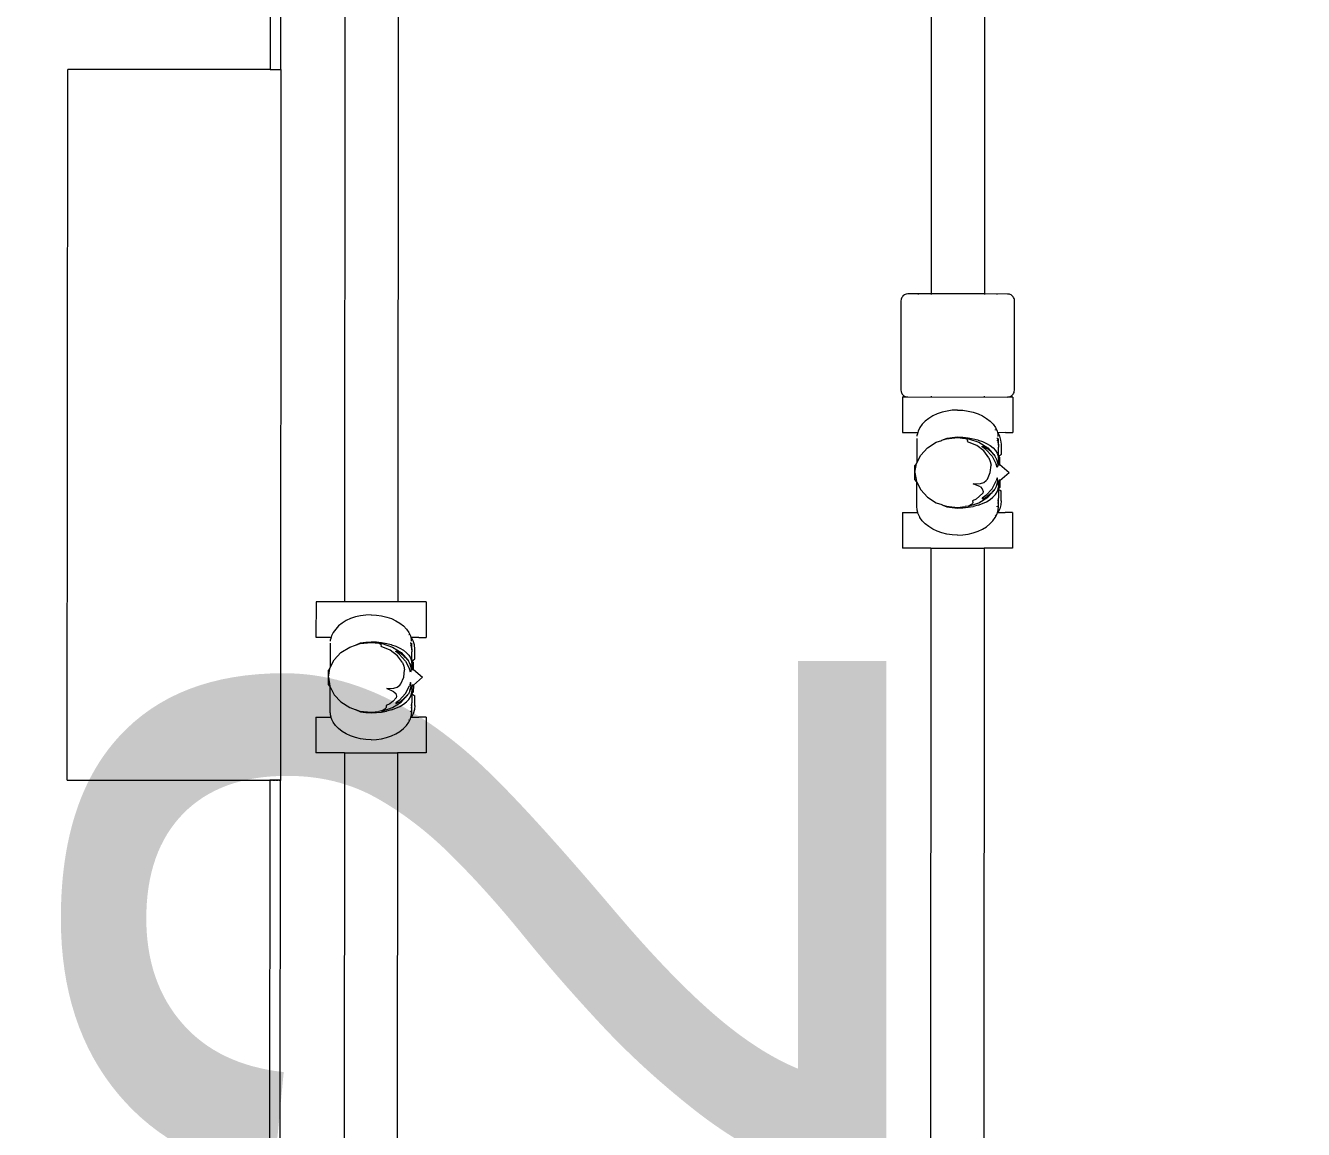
# Model space of a CAD drawing. Header units: inches. Extents: x 102655 to 148943, y 72248 to 114419.
# Drawn here: x 119462.5 to 119822.1, y 86255.5 to 86566.1 of the extents above; entities that cross this region are included whole.
import ezdxf

# ---------------------------------------------------------------- set-up
doc = ezdxf.new("R2010")
doc.units = ezdxf.units.IN
doc.layers.add('ceiling dim', color=8, linetype='Continuous', lineweight=5)
doc.layers.add('Furnitureee', color=8, linetype='Continuous', lineweight=5)
doc.styles.get("Standard").update_dxf_attribs({"font": 'arial.ttf'})

# ---------------------------------------------------------------- blocks, each defined once
blk = doc.blocks.new('baby foot pl')
at = {"color": 8}
for p, q in [((2.54494, 2.65248), (2.54494, 2.35448)), ((2.55994, 2.65248), (2.55994, 2.35448)), ((2.74294, 2.41748), (2.74297, 2.65248)), ((2.74594, 2.65248), (2.74594, 2.41748)), ((2.70994, 2.50048), (2.70994, 2.26773)), ((2.72494, 2.50048), (2.72494, 2.26773)), ((2.74297, 2.41748), (2.74294, 2.41748)), ((2.74294, 2.41748), (2.74294, 2.21748)), ((2.74592, 2.41748), (2.74297, 2.41748)), ((2.74594, 2.41748), (2.74592, 2.41748)), ((2.74594, 2.41748), (2.80294, 2.41748)), ((2.80294, 2.21748), (2.80294, 2.41748)), ((2.53644, 2.35248), (2.53651, 2.353)), ((2.53644, 2.32748), (2.53644, 2.35248)), ((2.53651, 2.353), (2.53659, 2.35325)), ((2.53659, 2.35325), (2.53671, 2.35348)), ((2.53671, 2.35348), (2.53686, 2.3537)), ((2.53686, 2.3537), (2.53703, 2.3539)), ((2.53703, 2.3539), (2.53723, 2.35407)), ((2.53723, 2.35407), (2.53744, 2.35421)), ((2.53744, 2.35421), (2.53768, 2.35433)), ((2.53768, 2.35433), (2.53792, 2.35441)), ((2.53792, 2.35441), (2.53844, 2.35448)), ((2.53844, 2.35448), (2.54494, 2.35448)), ((2.54144, 2.35441), (2.54144, 2.35433)), ((2.54494, 2.35448), (2.55994, 2.35448)), ((2.54494, 2.35441), (2.54494, 2.35433)), ((2.55994, 2.35448), (2.56644, 2.35448)), ((2.55994, 2.35441), (2.55994, 2.35433)), ((2.56344, 2.35433), (2.56344, 2.35441)), ((2.56644, 2.35448), (2.56696, 2.35441)), ((2.56696, 2.35441), (2.56721, 2.35433)), ((2.56721, 2.35433), (2.56744, 2.35421)), ((2.56744, 2.35421), (2.56766, 2.35407)), ((2.56766, 2.35407), (2.56786, 2.3539)), ((2.56786, 2.3539), (2.56803, 2.3537)), ((2.56803, 2.3537), (2.56817, 2.35348)), ((2.56817, 2.35348), (2.56829, 2.35325)), ((2.56829, 2.35325), (2.56837, 2.353)), ((2.56837, 2.353), (2.56844, 2.35248)), ((2.56844, 2.35248), (2.56844, 2.32748)), ((2.53651, 2.32696), (2.53644, 2.32748)), ((2.53659, 2.32672), (2.53651, 2.32696)), ((2.53671, 2.32648), (2.53659, 2.32672)), ((2.53686, 2.32626), (2.53671, 2.32648)), ((2.56817, 2.32648), (2.56803, 2.32626)), ((2.56829, 2.32672), (2.56817, 2.32648)), ((2.56837, 2.32696), (2.56829, 2.32672)), ((2.56844, 2.32748), (2.56837, 2.32696)), ((2.53703, 2.32607), (2.53686, 2.32626)), ((2.53694, 2.32548), (2.53694, 2.31548)), ((2.53694, 2.32548), (2.53844, 2.32548)), ((2.53723, 2.32589), (2.53703, 2.32607)), ((2.53744, 2.32575), (2.53723, 2.32589)), ((2.53768, 2.32563), (2.53744, 2.32575)), ((2.53792, 2.32555), (2.53768, 2.32563)), ((2.53844, 2.32548), (2.53792, 2.32555)), ((2.56644, 2.32548), (2.53844, 2.32548)), ((2.54494, 2.32575), (2.54494, 2.32563)), ((2.55994, 2.32575), (2.55994, 2.32563)), ((2.56696, 2.32555), (2.56644, 2.32548)), ((2.56794, 2.32548), (2.56644, 2.32548)), ((2.56721, 2.32563), (2.56696, 2.32555)), ((2.56744, 2.32575), (2.56721, 2.32563)), ((2.56766, 2.32589), (2.56744, 2.32575)), ((2.56786, 2.32607), (2.56766, 2.32589)), ((2.56803, 2.32626), (2.56786, 2.32607)), ((2.56794, 2.32548), (2.56794, 2.31548)), ((2.54431, 2.31947), (2.54332, 2.31868)), ((2.54544, 2.32016), (2.54431, 2.31947)), ((2.54669, 2.32074), (2.54544, 2.32016)), ((2.54804, 2.3212), (2.54669, 2.32074)), ((2.54947, 2.32154), (2.54804, 2.3212)), ((2.55094, 2.32174), (2.54947, 2.32154)), ((2.55244, 2.32181), (2.55094, 2.32174)), ((2.55244, 2.32181), (2.55394, 2.32174)), ((2.55394, 2.32174), (2.55542, 2.32154)), ((2.55542, 2.32154), (2.55684, 2.3212)), ((2.55684, 2.3212), (2.55819, 2.32074)), ((2.55819, 2.32074), (2.55944, 2.32016)), ((2.55944, 2.32016), (2.56057, 2.31947)), ((2.56057, 2.31947), (2.56157, 2.31868)), ((2.54133, 2.31588), (2.54121, 2.31546)), ((2.54182, 2.31687), (2.54133, 2.31588)), ((2.54176, 2.3162), (2.54182, 2.31632)), ((2.54248, 2.31781), (2.54182, 2.31687)), ((2.54332, 2.31868), (2.54248, 2.31781)), ((2.56157, 2.31868), (2.5624, 2.31781)), ((2.5624, 2.31781), (2.56307, 2.31687)), ((2.56307, 2.31687), (2.56355, 2.31588)), ((2.56355, 2.31588), (2.56367, 2.31548)), ((2.53902, 2.31548), (2.53694, 2.31548)), ((2.53902, 2.31548), (2.54107, 2.31545)), ((2.54014, 2.3122), (2.54025, 2.31334)), ((2.54014, 2.30941), (2.54014, 2.3122)), ((2.54025, 2.31334), (2.54058, 2.31449)), ((2.54058, 2.31449), (2.54107, 2.31545)), ((2.54094, 2.31222), (2.54094, 2.31381)), ((2.54094, 2.31222), (2.54104, 2.31289)), ((2.54104, 2.3123), (2.54094, 2.31142)), ((2.54094, 2.31222), (2.54094, 2.31142)), ((2.54121, 2.31546), (2.54104, 2.31486)), ((2.54104, 2.31441), (2.54104, 2.31486)), ((2.54104, 2.31289), (2.54104, 2.31326)), ((2.54106, 2.31333), (2.54108, 2.31338)), ((2.54107, 2.31545), (2.54121, 2.31546)), ((2.54123, 2.31355), (2.54115, 2.31328)), ((2.54116, 2.31366), (2.54126, 2.314)), ((2.54121, 2.31546), (2.54127, 2.31547)), ((2.54133, 2.3139), (2.54127, 2.31366)), ((2.54133, 2.31333), (2.5413, 2.3132)), ((2.54431, 2.31243), (2.54332, 2.31183)), ((2.54644, 2.31274), (2.54396, 2.31118)), ((2.54544, 2.31296), (2.54431, 2.31243)), ((2.54665, 2.31339), (2.54544, 2.31296)), ((2.54934, 2.31373), (2.54644, 2.31274)), ((2.54665, 2.31339), (2.5468, 2.31344)), ((2.54804, 2.31376), (2.5468, 2.31344)), ((2.54706, 2.31187), (2.54962, 2.31286)), ((2.54947, 2.31402), (2.54804, 2.31376)), ((2.55012, 2.31378), (2.54934, 2.31373)), ((2.55094, 2.31418), (2.54947, 2.31402)), ((2.54954, 2.31309), (2.54962, 2.31334)), ((2.54962, 2.31286), (2.54954, 2.31309)), ((2.54962, 2.31334), (2.54975, 2.31353)), ((2.54975, 2.31353), (2.54992, 2.31368)), ((2.54992, 2.31368), (2.55012, 2.31378)), ((2.55012, 2.31378), (2.5503, 2.31383)), ((2.55244, 2.31406), (2.5503, 2.31383)), ((2.55244, 2.31423), (2.55094, 2.31418)), ((2.55394, 2.3141), (2.55244, 2.31423)), ((2.55555, 2.31373), (2.55244, 2.31406)), ((2.55542, 2.31391), (2.55394, 2.3141)), ((2.55684, 2.3133), (2.55542, 2.31391)), ((2.55684, 2.3133), (2.55555, 2.31373)), ((2.55687, 2.31328), (2.55684, 2.3133)), ((2.55844, 2.31274), (2.55687, 2.31328)), ((2.56093, 2.31118), (2.55844, 2.31274)), ((2.56367, 2.31548), (2.56384, 2.31486)), ((2.56794, 2.31548), (2.56367, 2.31548)), ((2.56384, 2.31441), (2.56384, 2.31486)), ((2.56394, 2.31382), (2.56394, 2.30696)), ((2.54064, 2.30907), (2.54014, 2.30941)), ((2.54054, 2.30843), (2.54094, 2.30883)), ((2.54094, 2.30907), (2.54064, 2.30907)), ((2.54094, 2.30923), (2.54094, 2.31142)), ((2.54094, 2.30923), (2.54104, 2.30923)), ((2.54094, 2.30907), (2.54094, 2.30923)), ((2.54094, 2.30907), (2.54094, 2.30883)), ((2.54094, 2.30883), (2.54104, 2.30883)), ((2.54104, 2.30883), (2.54094, 2.30821)), ((2.54094, 2.30821), (2.54094, 2.30883)), ((2.54133, 2.30968), (2.54104, 2.30889)), ((2.54104, 2.30889), (2.54104, 2.30883)), ((2.54182, 2.31044), (2.54133, 2.30968)), ((2.54274, 2.30882), (2.54162, 2.30661)), ((2.54165, 2.30834), (2.54174, 2.30852)), ((2.54174, 2.30852), (2.54183, 2.30871)), ((2.54248, 2.31116), (2.54182, 2.31044)), ((2.54183, 2.30871), (2.54194, 2.30893)), ((2.54199, 2.30894), (2.54194, 2.30893)), ((2.54243, 2.3094), (2.54199, 2.30894)), ((2.54205, 2.30915), (2.54199, 2.30894)), ((2.5422, 2.3093), (2.54205, 2.30915)), ((2.54234, 2.30945), (2.5422, 2.3093)), ((2.54247, 2.30958), (2.54234, 2.30945)), ((2.54251, 2.3095), (2.54243, 2.3094)), ((2.54258, 2.3097), (2.54247, 2.30958)), ((2.54332, 2.31183), (2.54248, 2.31116)), ((2.5426, 2.3096), (2.54251, 2.3095)), ((2.54266, 2.30978), (2.54258, 2.3097)), ((2.54266, 2.3097), (2.54258, 2.3097)), ((2.54266, 2.3097), (2.5426, 2.3096)), ((2.54271, 2.30977), (2.54266, 2.30978)), ((2.54271, 2.30977), (2.54266, 2.3097)), ((2.54272, 2.30984), (2.54271, 2.30977)), ((2.54274, 2.30982), (2.54271, 2.30977)), ((2.54275, 2.30984), (2.54272, 2.30984)), ((2.54396, 2.31118), (2.54274, 2.30982)), ((2.54452, 2.31072), (2.54274, 2.30882)), ((2.54311, 2.31013), (2.54274, 2.30982)), ((2.54275, 2.30984), (2.54274, 2.30982)), ((2.54311, 2.31013), (2.54416, 2.31101)), ((2.54363, 2.3084), (2.54502, 2.31031)), ((2.54519, 2.31155), (2.54416, 2.31101)), ((2.54452, 2.31072), (2.5455, 2.31145)), ((2.54502, 2.31031), (2.54706, 2.31187)), ((2.5455, 2.31163), (2.54519, 2.31155)), ((2.5455, 2.31145), (2.5455, 2.31163)), ((2.56283, 2.30915), (2.56093, 2.31118)), ((2.56394, 2.30696), (2.56283, 2.30915)), ((2.54054, 2.30647), (2.53797, 2.30423)), ((2.54054, 2.30647), (2.54054, 2.30843)), ((2.54085, 2.30674), (2.54054, 2.30647)), ((2.54076, 2.30622), (2.54085, 2.30674)), ((2.54094, 2.30696), (2.54085, 2.30677)), ((2.54085, 2.30674), (2.54088, 2.30677)), ((2.54085, 2.30677), (2.54085, 2.30674)), ((2.54094, 2.30821), (2.54094, 2.30708)), ((2.54094, 2.30708), (2.54101, 2.30708)), ((2.54094, 2.30708), (2.54094, 2.30696)), ((2.54101, 2.30708), (2.54094, 2.30696)), ((2.54151, 2.30803), (2.54101, 2.30708)), ((2.54151, 2.30803), (2.54113, 2.30671)), ((2.54113, 2.30671), (2.54121, 2.30585)), ((2.54121, 2.30585), (2.54135, 2.30568)), ((2.54135, 2.30568), (2.54162, 2.30661)), ((2.54151, 2.30803), (2.54154, 2.30809)), ((2.54154, 2.30809), (2.54159, 2.30817)), ((2.54158, 2.3082), (2.54165, 2.30834)), ((2.54158, 2.3082), (2.54159, 2.30817)), ((2.54324, 2.30735), (2.54299, 2.30631)), ((2.54325, 2.30423), (2.54299, 2.30631)), ((2.54363, 2.3084), (2.54324, 2.30735)), ((2.56403, 2.30677), (2.56394, 2.30696)), ((2.56404, 2.30673), (2.56403, 2.30677)), ((2.56404, 2.30673), (2.56444, 2.30623)), ((2.56444, 2.30423), (2.56404, 2.30673)), ((2.56444, 2.30423), (2.56444, 2.30623)), ((2.54054, 2.30199), (2.53797, 2.30423)), ((2.54085, 2.30173), (2.54054, 2.30199)), ((2.54054, 2.30199), (2.54054, 2.30003)), ((2.54076, 2.30224), (2.54085, 2.30173)), ((2.54085, 2.30173), (2.54088, 2.30169)), ((2.54085, 2.30169), (2.54085, 2.30173)), ((2.54094, 2.30151), (2.54085, 2.30169)), ((2.54094, 2.30151), (2.54094, 2.30138)), ((2.54101, 2.30138), (2.54094, 2.30151)), ((2.54094, 2.30138), (2.54101, 2.30138)), ((2.54094, 2.30138), (2.54094, 2.30025)), ((2.54151, 2.30044), (2.54101, 2.30138)), ((2.54113, 2.30175), (2.54121, 2.30261)), ((2.54151, 2.30044), (2.54113, 2.30175)), ((2.54121, 2.30261), (2.54135, 2.30278)), ((2.54135, 2.30278), (2.54162, 2.30186)), ((2.54274, 2.29964), (2.54162, 2.30186)), ((2.54402, 2.30238), (2.54325, 2.30423)), ((2.54437, 2.302), (2.54402, 2.30238)), ((2.54505, 2.30144), (2.54437, 2.302)), ((2.54599, 2.30118), (2.54505, 2.30144)), ((2.56394, 2.30151), (2.56283, 2.29932)), ((2.56403, 2.30169), (2.56394, 2.30151)), ((2.56394, 2.29465), (2.56394, 2.30151)), ((2.56404, 2.30173), (2.56403, 2.30169)), ((2.56444, 2.30423), (2.56404, 2.30173)), ((2.56404, 2.30173), (2.56444, 2.30223)), ((2.56444, 2.30223), (2.56444, 2.30423)), ((2.54064, 2.29939), (2.54014, 2.29905)), ((2.54014, 2.29626), (2.54014, 2.29905)), ((2.54094, 2.29963), (2.54054, 2.30003)), ((2.54094, 2.2994), (2.54064, 2.29939)), ((2.54104, 2.29963), (2.54094, 2.30025)), ((2.54094, 2.30025), (2.54094, 2.29963)), ((2.54094, 2.29963), (2.54104, 2.29963)), ((2.54094, 2.2994), (2.54094, 2.29963)), ((2.54094, 2.2994), (2.54094, 2.29923)), ((2.54094, 2.29923), (2.54104, 2.29923)), ((2.54094, 2.29923), (2.54094, 2.29704)), ((2.54104, 2.29957), (2.54104, 2.29963)), ((2.54133, 2.29878), (2.54104, 2.29957)), ((2.54182, 2.29802), (2.54133, 2.29878)), ((2.54151, 2.30044), (2.54154, 2.30037)), ((2.54159, 2.3003), (2.54154, 2.30037)), ((2.54159, 2.3003), (2.54158, 2.30027)), ((2.54158, 2.30027), (2.54165, 2.30012)), ((2.54165, 2.30012), (2.54174, 2.29995)), ((2.54174, 2.29995), (2.54183, 2.29975)), ((2.54248, 2.2973), (2.54182, 2.29802)), ((2.54183, 2.29975), (2.54194, 2.29953)), ((2.54199, 2.29953), (2.54194, 2.29953)), ((2.54205, 2.29932), (2.54199, 2.29953)), ((2.54243, 2.29906), (2.54199, 2.29953)), ((2.5422, 2.29916), (2.54205, 2.29932)), ((2.54234, 2.29901), (2.5422, 2.29916)), ((2.54247, 2.29888), (2.54234, 2.29901)), ((2.54251, 2.29897), (2.54243, 2.29906)), ((2.54258, 2.29877), (2.54247, 2.29888)), ((2.5426, 2.29886), (2.54251, 2.29897)), ((2.54266, 2.29868), (2.54258, 2.29877)), ((2.54266, 2.29877), (2.5426, 2.29886)), ((2.54271, 2.29869), (2.54266, 2.29877)), ((2.54271, 2.29869), (2.54266, 2.29868)), ((2.54274, 2.29864), (2.54271, 2.29869)), ((2.54272, 2.29863), (2.54271, 2.29869)), ((2.54275, 2.29862), (2.54272, 2.29863)), ((2.54452, 2.29774), (2.54274, 2.29964)), ((2.54275, 2.29862), (2.54274, 2.29864)), ((2.54311, 2.29834), (2.54274, 2.29864)), ((2.54396, 2.29728), (2.54275, 2.29862)), ((2.54311, 2.29834), (2.54416, 2.29745)), ((2.54452, 2.29774), (2.5455, 2.29701)), ((2.54551, 2.29967), (2.54528, 2.29894)), ((2.54528, 2.29894), (2.54534, 2.29841)), ((2.54534, 2.29841), (2.54624, 2.29756)), ((2.54599, 2.30018), (2.54551, 2.29967)), ((2.54803, 2.30105), (2.54599, 2.30118)), ((2.54599, 2.30018), (2.54803, 2.30105)), ((2.56283, 2.29932), (2.56093, 2.29728)), ((2.54014, 2.29626), (2.54025, 2.29513)), ((2.54025, 2.29513), (2.54058, 2.29398)), ((2.54104, 2.29616), (2.54094, 2.29704)), ((2.54094, 2.29624), (2.54094, 2.29704)), ((2.54104, 2.29557), (2.54094, 2.29624)), ((2.54094, 2.29465), (2.54094, 2.29624)), ((2.54104, 2.29361), (2.54094, 2.29465)), ((2.54104, 2.29557), (2.54104, 2.29521)), ((2.54116, 2.2948), (2.54126, 2.29446)), ((2.54133, 2.29457), (2.54127, 2.2948)), ((2.54332, 2.29663), (2.54248, 2.2973)), ((2.54431, 2.29603), (2.54332, 2.29663)), ((2.54644, 2.29572), (2.54396, 2.29728)), ((2.54519, 2.29691), (2.54416, 2.29745)), ((2.54544, 2.2955), (2.54431, 2.29603)), ((2.5455, 2.29683), (2.54519, 2.29691)), ((2.54665, 2.29507), (2.54544, 2.2955)), ((2.5455, 2.29701), (2.5455, 2.29683)), ((2.54624, 2.29756), (2.54718, 2.29677)), ((2.54934, 2.29474), (2.54644, 2.29572)), ((2.54665, 2.29507), (2.54669, 2.29506)), ((2.54669, 2.29506), (2.54804, 2.2947)), ((2.54718, 2.29677), (2.5482, 2.29627)), ((2.54947, 2.29444), (2.54804, 2.2947)), ((2.5482, 2.29627), (2.54819, 2.29583)), ((2.54819, 2.29583), (2.54829, 2.29554)), ((2.54829, 2.29554), (2.54856, 2.29525)), ((2.54856, 2.29525), (2.54898, 2.29497)), ((2.54898, 2.29497), (2.54935, 2.29478)), ((2.54949, 2.29475), (2.54934, 2.29474)), ((2.54935, 2.29478), (2.54949, 2.29475)), ((2.55094, 2.29428), (2.54947, 2.29444)), ((2.54949, 2.29475), (2.55026, 2.29464)), ((2.55244, 2.2944), (2.55026, 2.29464)), ((2.55244, 2.29423), (2.55094, 2.29428)), ((2.55555, 2.29474), (2.55244, 2.2944)), ((2.55394, 2.29436), (2.55244, 2.29423)), ((2.55542, 2.29455), (2.55394, 2.29436)), ((2.55684, 2.29516), (2.55542, 2.29455)), ((2.55684, 2.29516), (2.55555, 2.29474)), ((2.55687, 2.29519), (2.55684, 2.29516)), ((2.55844, 2.29572), (2.55687, 2.29519)), ((2.56093, 2.29728), (2.55844, 2.29572)), ((2.56384, 2.29405), (2.5639, 2.29434)), ((2.5639, 2.29434), (2.56394, 2.29465)), ((2.53694, 2.29298), (2.53694, 2.28298)), ((2.53694, 2.29298), (2.53902, 2.29298)), ((2.54107, 2.29301), (2.53902, 2.29298)), ((2.54058, 2.29398), (2.54107, 2.29301)), ((2.54121, 2.293), (2.54104, 2.29361)), ((2.54121, 2.293), (2.54107, 2.29301)), ((2.54133, 2.29258), (2.54121, 2.293)), ((2.54127, 2.293), (2.54121, 2.293)), ((2.54182, 2.29163), (2.54133, 2.29258)), ((2.54182, 2.29214), (2.54176, 2.29226)), ((2.54182, 2.29159), (2.54182, 2.29163)), ((2.54248, 2.29065), (2.54182, 2.29159)), ((2.54332, 2.28978), (2.54248, 2.29065)), ((2.56157, 2.28978), (2.5624, 2.29065)), ((2.5624, 2.29065), (2.56307, 2.29159)), ((2.56307, 2.29163), (2.56355, 2.29258)), ((2.56307, 2.29159), (2.56307, 2.29163)), ((2.56355, 2.29258), (2.56365, 2.29298)), ((2.56365, 2.29298), (2.56384, 2.29361)), ((2.56794, 2.29298), (2.56365, 2.29298)), ((2.56384, 2.29361), (2.56384, 2.29405)), ((2.56794, 2.29298), (2.56794, 2.28298)), ((2.54431, 2.289), (2.54332, 2.28978)), ((2.54544, 2.28831), (2.54431, 2.289)), ((2.54669, 2.28772), (2.54544, 2.28831)), ((2.54804, 2.28726), (2.54669, 2.28772)), ((2.54947, 2.28693), (2.54804, 2.28726)), ((2.55094, 2.28672), (2.54947, 2.28693)), ((2.55394, 2.28672), (2.55542, 2.28693)), ((2.55542, 2.28693), (2.55684, 2.28726)), ((2.55684, 2.28726), (2.55819, 2.28772)), ((2.55819, 2.28772), (2.55944, 2.28831)), ((2.55944, 2.28831), (2.56057, 2.289)), ((2.56057, 2.289), (2.56157, 2.28978)), ((2.55244, 2.28665), (2.55094, 2.28672)), ((2.55244, 2.28665), (2.55394, 2.28672)), ((2.53694, 2.28298), (2.54494, 2.28298)), ((2.54494, 2.28298), (2.54494, 2.02398)), ((2.55994, 2.28298), (2.54494, 2.28298)), ((2.55994, 2.28298), (2.55994, 2.02398)), ((2.55994, 2.28298), (2.56794, 2.28298)), ((2.70194, 2.26773), (2.70194, 2.25773)), ((2.70194, 2.26773), (2.70994, 2.26773)), ((2.70994, 2.26773), (2.72494, 2.26773)), ((2.72494, 2.26773), (2.73294, 2.26773)), ((2.73294, 2.26773), (2.73294, 2.25773)), ((2.70931, 2.26172), (2.70832, 2.26093)), ((2.71044, 2.26241), (2.70931, 2.26172)), ((2.71169, 2.26299), (2.71044, 2.26241)), ((2.71304, 2.26345), (2.71169, 2.26299)), ((2.71447, 2.26379), (2.71304, 2.26345)), ((2.71594, 2.26399), (2.71447, 2.26379)), ((2.71744, 2.26406), (2.71594, 2.26399)), ((2.71744, 2.26406), (2.71894, 2.26399)), ((2.71894, 2.26399), (2.72042, 2.26379)), ((2.72042, 2.26379), (2.72184, 2.26345)), ((2.72184, 2.26345), (2.72319, 2.26299)), ((2.72319, 2.26299), (2.72444, 2.26241)), ((2.72444, 2.26241), (2.72557, 2.26172)), ((2.72557, 2.26172), (2.72657, 2.26093)), ((2.70633, 2.25813), (2.70621, 2.25771)), ((2.70682, 2.25912), (2.70633, 2.25813)), ((2.70676, 2.25845), (2.70682, 2.25857)), ((2.70748, 2.26006), (2.70682, 2.25912)), ((2.70832, 2.26093), (2.70748, 2.26006)), ((2.72657, 2.26093), (2.7274, 2.26006)), ((2.7274, 2.26006), (2.72807, 2.25912)), ((2.72807, 2.25912), (2.72855, 2.25813)), ((2.72855, 2.25813), (2.72867, 2.25773)), ((2.70402, 2.25773), (2.70194, 2.25773)), ((2.70402, 2.25773), (2.70607, 2.2577)), ((2.70514, 2.25445), (2.70525, 2.25559)), ((2.70525, 2.25559), (2.70558, 2.25674)), ((2.70558, 2.25674), (2.70607, 2.2577)), ((2.70594, 2.25447), (2.70594, 2.25606)), ((2.70594, 2.25447), (2.70604, 2.25514)), ((2.70604, 2.25455), (2.70594, 2.25367)), ((2.70621, 2.25771), (2.70604, 2.25711)), ((2.70604, 2.25666), (2.70604, 2.25711)), ((2.70604, 2.25514), (2.70604, 2.25551)), ((2.70606, 2.25558), (2.70608, 2.25563)), ((2.70607, 2.2577), (2.70621, 2.25771)), ((2.70623, 2.2558), (2.70615, 2.25553)), ((2.70616, 2.25591), (2.70626, 2.25625)), ((2.70621, 2.25771), (2.70627, 2.25772)), ((2.70633, 2.25615), (2.70627, 2.25591)), ((2.70633, 2.25558), (2.7063, 2.25545)), ((2.70931, 2.25468), (2.70832, 2.25408)), ((2.71144, 2.25499), (2.70896, 2.25343)), ((2.71044, 2.25521), (2.70931, 2.25468)), ((2.71165, 2.25564), (2.71044, 2.25521)), ((2.71434, 2.25598), (2.71144, 2.25499)), ((2.71165, 2.25564), (2.7118, 2.25569)), ((2.71304, 2.25601), (2.7118, 2.25569)), ((2.71206, 2.25412), (2.71462, 2.25511)), ((2.71447, 2.25627), (2.71304, 2.25601)), ((2.71512, 2.25603), (2.71434, 2.25598)), ((2.71594, 2.25643), (2.71447, 2.25627)), ((2.71454, 2.25534), (2.71462, 2.25559)), ((2.71462, 2.25511), (2.71454, 2.25534)), ((2.71462, 2.25559), (2.71475, 2.25578)), ((2.71475, 2.25578), (2.71492, 2.25593)), ((2.71492, 2.25593), (2.71512, 2.25603)), ((2.71512, 2.25603), (2.7153, 2.25608)), ((2.71744, 2.25631), (2.7153, 2.25608)), ((2.71744, 2.25648), (2.71594, 2.25643)), ((2.71894, 2.25635), (2.71744, 2.25648)), ((2.72055, 2.25598), (2.71744, 2.25631)), ((2.72042, 2.25616), (2.71894, 2.25635)), ((2.72184, 2.25555), (2.72042, 2.25616)), ((2.72184, 2.25555), (2.72055, 2.25598)), ((2.72187, 2.25553), (2.72184, 2.25555)), ((2.72344, 2.25499), (2.72187, 2.25553)), ((2.72593, 2.25343), (2.72344, 2.25499)), ((2.72867, 2.25773), (2.72884, 2.25711)), ((2.73294, 2.25773), (2.72867, 2.25773)), ((2.72884, 2.25666), (2.72884, 2.25711)), ((2.72894, 2.25607), (2.72894, 2.24921)), ((2.70514, 2.25166), (2.70514, 2.25445)), ((2.70564, 2.25132), (2.70514, 2.25166)), ((2.70554, 2.25068), (2.70594, 2.25108)), ((2.70594, 2.25132), (2.70564, 2.25132)), ((2.70594, 2.25447), (2.70594, 2.25367)), ((2.70594, 2.25148), (2.70594, 2.25367)), ((2.70594, 2.25148), (2.70604, 2.25148)), ((2.70594, 2.25132), (2.70594, 2.25148)), ((2.70594, 2.25132), (2.70594, 2.25108)), ((2.70594, 2.25108), (2.70604, 2.25108)), ((2.70604, 2.25108), (2.70594, 2.25046)), ((2.70594, 2.25046), (2.70594, 2.25108)), ((2.70633, 2.25193), (2.70604, 2.25114)), ((2.70604, 2.25114), (2.70604, 2.25108)), ((2.70682, 2.25269), (2.70633, 2.25193)), ((2.70774, 2.25107), (2.70662, 2.24886)), ((2.70674, 2.25077), (2.70683, 2.25096)), ((2.70748, 2.25341), (2.70682, 2.25269)), ((2.70683, 2.25096), (2.70694, 2.25118)), ((2.70699, 2.25119), (2.70694, 2.25118)), ((2.70743, 2.25165), (2.70699, 2.25119)), ((2.70705, 2.2514), (2.70699, 2.25119)), ((2.7072, 2.25155), (2.70705, 2.2514)), ((2.70734, 2.2517), (2.7072, 2.25155)), ((2.70747, 2.25183), (2.70734, 2.2517)), ((2.70751, 2.25175), (2.70743, 2.25165)), ((2.70758, 2.25195), (2.70747, 2.25183)), ((2.70832, 2.25408), (2.70748, 2.25341)), ((2.7076, 2.25185), (2.70751, 2.25175)), ((2.70766, 2.25203), (2.70758, 2.25195)), ((2.70766, 2.25195), (2.70758, 2.25195)), ((2.70766, 2.25195), (2.7076, 2.25185)), ((2.70771, 2.25202), (2.70766, 2.25203)), ((2.70771, 2.25202), (2.70766, 2.25195)), ((2.70772, 2.25209), (2.70771, 2.25202)), ((2.70774, 2.25207), (2.70771, 2.25202)), ((2.70775, 2.25209), (2.70772, 2.25209)), ((2.70952, 2.25297), (2.70774, 2.25107)), ((2.70775, 2.25209), (2.70774, 2.25207)), ((2.70896, 2.25343), (2.70775, 2.25209)), ((2.70811, 2.25238), (2.70775, 2.25209)), ((2.70811, 2.25238), (2.70916, 2.25326)), ((2.70863, 2.25065), (2.71002, 2.25256)), ((2.71019, 2.2538), (2.70916, 2.25326)), ((2.70952, 2.25297), (2.7105, 2.2537)), ((2.71002, 2.25256), (2.71206, 2.25412)), ((2.7105, 2.25388), (2.71019, 2.2538)), ((2.7105, 2.2537), (2.7105, 2.25388)), ((2.72783, 2.2514), (2.72593, 2.25343)), ((2.72894, 2.24921), (2.72783, 2.2514)), ((2.70554, 2.24872), (2.70297, 2.24648)), ((2.70554, 2.24872), (2.70554, 2.25068)), ((2.70585, 2.24899), (2.70554, 2.24872)), ((2.70576, 2.24847), (2.70585, 2.24899)), ((2.70594, 2.24921), (2.70585, 2.24902)), ((2.70585, 2.24899), (2.70588, 2.24902)), ((2.70585, 2.24902), (2.70585, 2.24899)), ((2.70594, 2.25046), (2.70594, 2.24933)), ((2.70594, 2.24933), (2.70601, 2.24933)), ((2.70594, 2.24933), (2.70594, 2.24921)), ((2.70601, 2.24933), (2.70594, 2.24921)), ((2.70651, 2.25028), (2.70601, 2.24933)), ((2.70651, 2.25028), (2.70613, 2.24896)), ((2.70613, 2.24896), (2.70621, 2.2481)), ((2.70621, 2.2481), (2.70635, 2.24793)), ((2.70635, 2.24793), (2.70662, 2.24886)), ((2.70651, 2.25028), (2.70654, 2.25034)), ((2.70654, 2.25034), (2.70659, 2.25042)), ((2.70658, 2.25045), (2.70665, 2.25059)), ((2.70658, 2.25045), (2.70659, 2.25042)), ((2.70665, 2.25059), (2.70674, 2.25077)), ((2.70824, 2.2496), (2.70799, 2.24856)), ((2.70825, 2.24648), (2.70799, 2.24856)), ((2.70863, 2.25065), (2.70824, 2.2496)), ((2.72903, 2.24902), (2.72894, 2.24921)), ((2.72904, 2.24898), (2.72903, 2.24902)), ((2.72904, 2.24898), (2.72944, 2.24848)), ((2.72944, 2.24648), (2.72904, 2.24898)), ((2.72944, 2.24648), (2.72944, 2.24848)), ((2.70554, 2.24424), (2.70297, 2.24648)), ((2.70585, 2.24398), (2.70554, 2.24424)), ((2.70554, 2.24424), (2.70554, 2.24228)), ((2.70576, 2.24449), (2.70585, 2.24398)), ((2.70588, 2.24394), (2.70585, 2.24398)), ((2.70585, 2.24394), (2.70585, 2.24398)), ((2.70594, 2.24376), (2.70585, 2.24394)), ((2.70594, 2.24376), (2.70594, 2.24363)), ((2.70601, 2.24363), (2.70594, 2.24376)), ((2.70613, 2.244), (2.70621, 2.24486)), ((2.70651, 2.24269), (2.70613, 2.244)), ((2.70621, 2.24486), (2.70635, 2.24503)), ((2.70635, 2.24503), (2.70662, 2.24411)), ((2.70774, 2.24189), (2.70662, 2.24411)), ((2.70902, 2.24463), (2.70825, 2.24648)), ((2.70937, 2.24425), (2.70902, 2.24463)), ((2.71005, 2.24369), (2.70937, 2.24425)), ((2.72894, 2.24376), (2.72783, 2.24157)), ((2.72903, 2.24394), (2.72894, 2.24376)), ((2.72894, 2.2369), (2.72894, 2.24376)), ((2.72904, 2.24398), (2.72903, 2.24394)), ((2.72944, 2.24648), (2.72904, 2.24398)), ((2.72904, 2.24398), (2.72944, 2.24448)), ((2.72944, 2.24448), (2.72944, 2.24648)), ((2.70564, 2.24164), (2.70514, 2.2413)), ((2.70514, 2.23851), (2.70514, 2.2413)), ((2.70594, 2.24188), (2.70554, 2.24228)), ((2.70594, 2.24165), (2.70564, 2.24164)), ((2.70594, 2.24363), (2.70601, 2.24363)), ((2.70594, 2.24363), (2.70594, 2.2425)), ((2.70604, 2.24188), (2.70594, 2.2425)), ((2.70594, 2.2425), (2.70594, 2.24188)), ((2.70594, 2.24188), (2.70604, 2.24188)), ((2.70594, 2.24165), (2.70594, 2.24188)), ((2.70594, 2.24165), (2.70594, 2.24148)), ((2.70594, 2.24148), (2.70604, 2.24148)), ((2.70594, 2.24148), (2.70594, 2.23929)), ((2.70651, 2.24269), (2.70601, 2.24363)), ((2.70604, 2.24182), (2.70604, 2.24188)), ((2.70633, 2.24103), (2.70604, 2.24182)), ((2.70682, 2.24027), (2.70633, 2.24103)), ((2.70651, 2.24269), (2.70654, 2.24262)), ((2.70659, 2.24255), (2.70654, 2.24262)), ((2.70659, 2.24255), (2.70658, 2.24252)), ((2.70658, 2.24252), (2.70665, 2.24237)), ((2.70665, 2.24237), (2.70674, 2.2422)), ((2.70674, 2.2422), (2.70683, 2.242)), ((2.70748, 2.23955), (2.70682, 2.24027)), ((2.70683, 2.242), (2.70694, 2.24178)), ((2.70699, 2.24178), (2.70694, 2.24178)), ((2.70705, 2.24157), (2.70699, 2.24178)), ((2.70743, 2.24131), (2.70699, 2.24178)), ((2.7072, 2.24141), (2.70705, 2.24157)), ((2.70734, 2.24126), (2.7072, 2.24141)), ((2.70747, 2.24113), (2.70734, 2.24126)), ((2.70751, 2.24122), (2.70743, 2.24131)), ((2.70758, 2.24102), (2.70747, 2.24113)), ((2.7076, 2.24111), (2.70751, 2.24122)), ((2.70766, 2.24093), (2.70758, 2.24102)), ((2.70766, 2.24102), (2.7076, 2.24111)), ((2.70771, 2.24094), (2.70766, 2.24102)), ((2.70771, 2.24094), (2.70766, 2.24093)), ((2.70774, 2.24089), (2.70771, 2.24094)), ((2.70772, 2.24088), (2.70771, 2.24094)), ((2.70775, 2.24087), (2.70772, 2.24088)), ((2.70952, 2.23999), (2.70774, 2.24189)), ((2.70775, 2.24087), (2.70774, 2.24089)), ((2.70811, 2.24059), (2.70774, 2.24089)), ((2.70896, 2.23953), (2.70775, 2.24087)), ((2.70811, 2.24059), (2.70916, 2.2397)), ((2.71099, 2.24343), (2.71005, 2.24369)), ((2.71051, 2.24192), (2.71028, 2.24119)), ((2.71028, 2.24119), (2.71034, 2.24066)), ((2.71034, 2.24066), (2.71124, 2.23981)), ((2.71099, 2.24243), (2.71051, 2.24192)), ((2.71303, 2.2433), (2.71099, 2.24343)), ((2.71099, 2.24243), (2.71303, 2.2433)), ((2.72783, 2.24157), (2.72593, 2.23953)), ((2.70514, 2.23851), (2.70525, 2.23738)), ((2.70525, 2.23738), (2.70558, 2.23623)), ((2.70604, 2.23841), (2.70594, 2.23929)), ((2.70594, 2.23849), (2.70594, 2.23929)), ((2.70604, 2.23782), (2.70594, 2.23849)), ((2.70594, 2.2369), (2.70594, 2.23849)), ((2.70604, 2.23586), (2.70594, 2.2369)), ((2.70604, 2.23782), (2.70604, 2.23746)), ((2.70616, 2.23705), (2.70626, 2.23671)), ((2.70633, 2.23682), (2.70627, 2.23705)), ((2.70832, 2.23888), (2.70748, 2.23955)), ((2.70931, 2.23828), (2.70832, 2.23888)), ((2.71144, 2.23797), (2.70896, 2.23953)), ((2.71019, 2.23916), (2.70916, 2.2397)), ((2.71044, 2.23775), (2.70931, 2.23828)), ((2.70952, 2.23999), (2.7105, 2.23926)), ((2.7105, 2.23908), (2.71019, 2.23916)), ((2.71165, 2.23732), (2.71044, 2.23775)), ((2.7105, 2.23926), (2.7105, 2.23908)), ((2.71124, 2.23981), (2.71218, 2.23902)), ((2.71434, 2.23699), (2.71144, 2.23797)), ((2.71165, 2.23732), (2.71169, 2.23731)), ((2.71169, 2.23731), (2.71304, 2.23695)), ((2.71218, 2.23902), (2.7132, 2.23852)), ((2.71447, 2.23669), (2.71304, 2.23695)), ((2.7132, 2.23852), (2.71319, 2.23808)), ((2.71319, 2.23808), (2.71329, 2.23779)), ((2.71329, 2.23779), (2.71356, 2.2375)), ((2.71356, 2.2375), (2.71398, 2.23722)), ((2.71398, 2.23722), (2.71435, 2.23703)), ((2.71449, 2.237), (2.71434, 2.23699)), ((2.71435, 2.23703), (2.71449, 2.237)), ((2.71594, 2.23653), (2.71447, 2.23669)), ((2.71449, 2.237), (2.71526, 2.23689)), ((2.71744, 2.23665), (2.71526, 2.23689)), ((2.71744, 2.23648), (2.71594, 2.23653)), ((2.72055, 2.23699), (2.71744, 2.23665)), ((2.71894, 2.23661), (2.71744, 2.23648)), ((2.72042, 2.2368), (2.71894, 2.23661)), ((2.72184, 2.23741), (2.72042, 2.2368)), ((2.72184, 2.23741), (2.72055, 2.23699)), ((2.72187, 2.23744), (2.72184, 2.23741)), ((2.72344, 2.23797), (2.72187, 2.23744)), ((2.72593, 2.23953), (2.72344, 2.23797)), ((2.72884, 2.2363), (2.7289, 2.23659)), ((2.7289, 2.23659), (2.72894, 2.2369)), ((2.70194, 2.23523), (2.70194, 2.22523)), ((2.70194, 2.23523), (2.70402, 2.23523)), ((2.70607, 2.23526), (2.70402, 2.23523)), ((2.70558, 2.23623), (2.70607, 2.23526)), ((2.70621, 2.23525), (2.70604, 2.23586)), ((2.70621, 2.23525), (2.70607, 2.23526)), ((2.70633, 2.23483), (2.70621, 2.23525)), ((2.70627, 2.23525), (2.70621, 2.23525)), ((2.70682, 2.23388), (2.70633, 2.23483)), ((2.70682, 2.23439), (2.70676, 2.23451)), ((2.70682, 2.23384), (2.70682, 2.23388)), ((2.70748, 2.2329), (2.70682, 2.23384)), ((2.7274, 2.2329), (2.72807, 2.23384)), ((2.72807, 2.23388), (2.72842, 2.2346)), ((2.72807, 2.23384), (2.72807, 2.23388)), ((2.72842, 2.2346), (2.72855, 2.23483)), ((2.72855, 2.23483), (2.72865, 2.23523)), ((2.72865, 2.23523), (2.72884, 2.23586)), ((2.73294, 2.23523), (2.72865, 2.23523)), ((2.72884, 2.23586), (2.72884, 2.2363)), ((2.73294, 2.23523), (2.73294, 2.22523)), ((2.70832, 2.23203), (2.70748, 2.2329)), ((2.70931, 2.23125), (2.70832, 2.23203)), ((2.71044, 2.23056), (2.70931, 2.23125)), ((2.71169, 2.22997), (2.71044, 2.23056)), ((2.71304, 2.22951), (2.71169, 2.22997)), ((2.71447, 2.22918), (2.71304, 2.22951)), ((2.72042, 2.22918), (2.72184, 2.22951)), ((2.72184, 2.22951), (2.72319, 2.22997)), ((2.72319, 2.22997), (2.72444, 2.23056)), ((2.72444, 2.23056), (2.72557, 2.23125)), ((2.72557, 2.23125), (2.72657, 2.23203)), ((2.72657, 2.23203), (2.7274, 2.2329)), ((2.71594, 2.22897), (2.71447, 2.22918)), ((2.71744, 2.2289), (2.71594, 2.22897)), ((2.71744, 2.2289), (2.71894, 2.22897)), ((2.71894, 2.22897), (2.72042, 2.22918)), ((2.70194, 2.22523), (2.70994, 2.22523)), ((2.70994, 2.22523), (2.70994, 1.99248)), ((2.72494, 2.22523), (2.70994, 2.22523)), ((2.72494, 2.22523), (2.72494, 1.99248)), ((2.72494, 2.22523), (2.73294, 2.22523)), ((2.74294, 2.21748), (2.74294, 2.21744)), ((2.74294, 2.21748), (2.74593, 2.21748)), ((2.74294, 2.21744), (2.74297, 2.21744)), ((2.74297, 1.98248), (2.74294, 2.21744)), ((2.74305, 2.21744), (2.74339, 2.21744)), ((2.74364, 2.21744), (2.74394, 2.21744)), ((2.74404, 2.21744), (2.74433, 2.21744)), ((2.74452, 2.21744), (2.74494, 2.21744)), ((2.74516, 2.21744), (2.74536, 2.21744)), ((2.74555, 2.21744), (2.74594, 2.21744)), ((2.74593, 2.21748), (2.74594, 2.21744)), ((2.80294, 2.21748), (2.74593, 2.21748)), ((2.74594, 2.21744), (2.74594, 2.09846))]:
    blk.add_line(p, q, dxfattribs=at)
blk = doc.blocks.new('f')
at = {"layer": 'Furnitureee', "color": 8, "ltscale": 0.5, "extrusion": (6.31297e-07, -2.22138e-08, 1), "elevation": 0.2792}
blk.add_lwpolyline([(478774.55066, 1037615.49125), (478774.54912, 1037613.52211), (478771.82706, 1037613.52424), (478771.8286, 1037615.49338)], close=True, dxfattribs=at)
at = {"layer": 'Furnitureee', "color": 8, "ltscale": 0.5, "extrusion": (5.49195e-07, 6.26633e-08, 1), "xscale": -0.9999999999999998, "rotation": 359.9551988338954}
blk.add_blockref('baby foot pl', (478775.32699, 1037612.18802, 0.32796), dxfattribs=at)

msp = doc.modelspace()

# ---------------------------------------------------------------- block references
at = {"layer": 'ceiling dim', "xscale": 1000, "yscale": 1000, "zscale": 1000}
msp.add_blockref('f', (-478653051.58299, -1037528053.90511), dxfattribs=at)

# ---------------------------------------------------------------- texts
msp.add_text('A22', height=228.893641, rotation=90).set_placement((119704.74802, 85834.49339))

doc.saveas('drawing.dxf')
